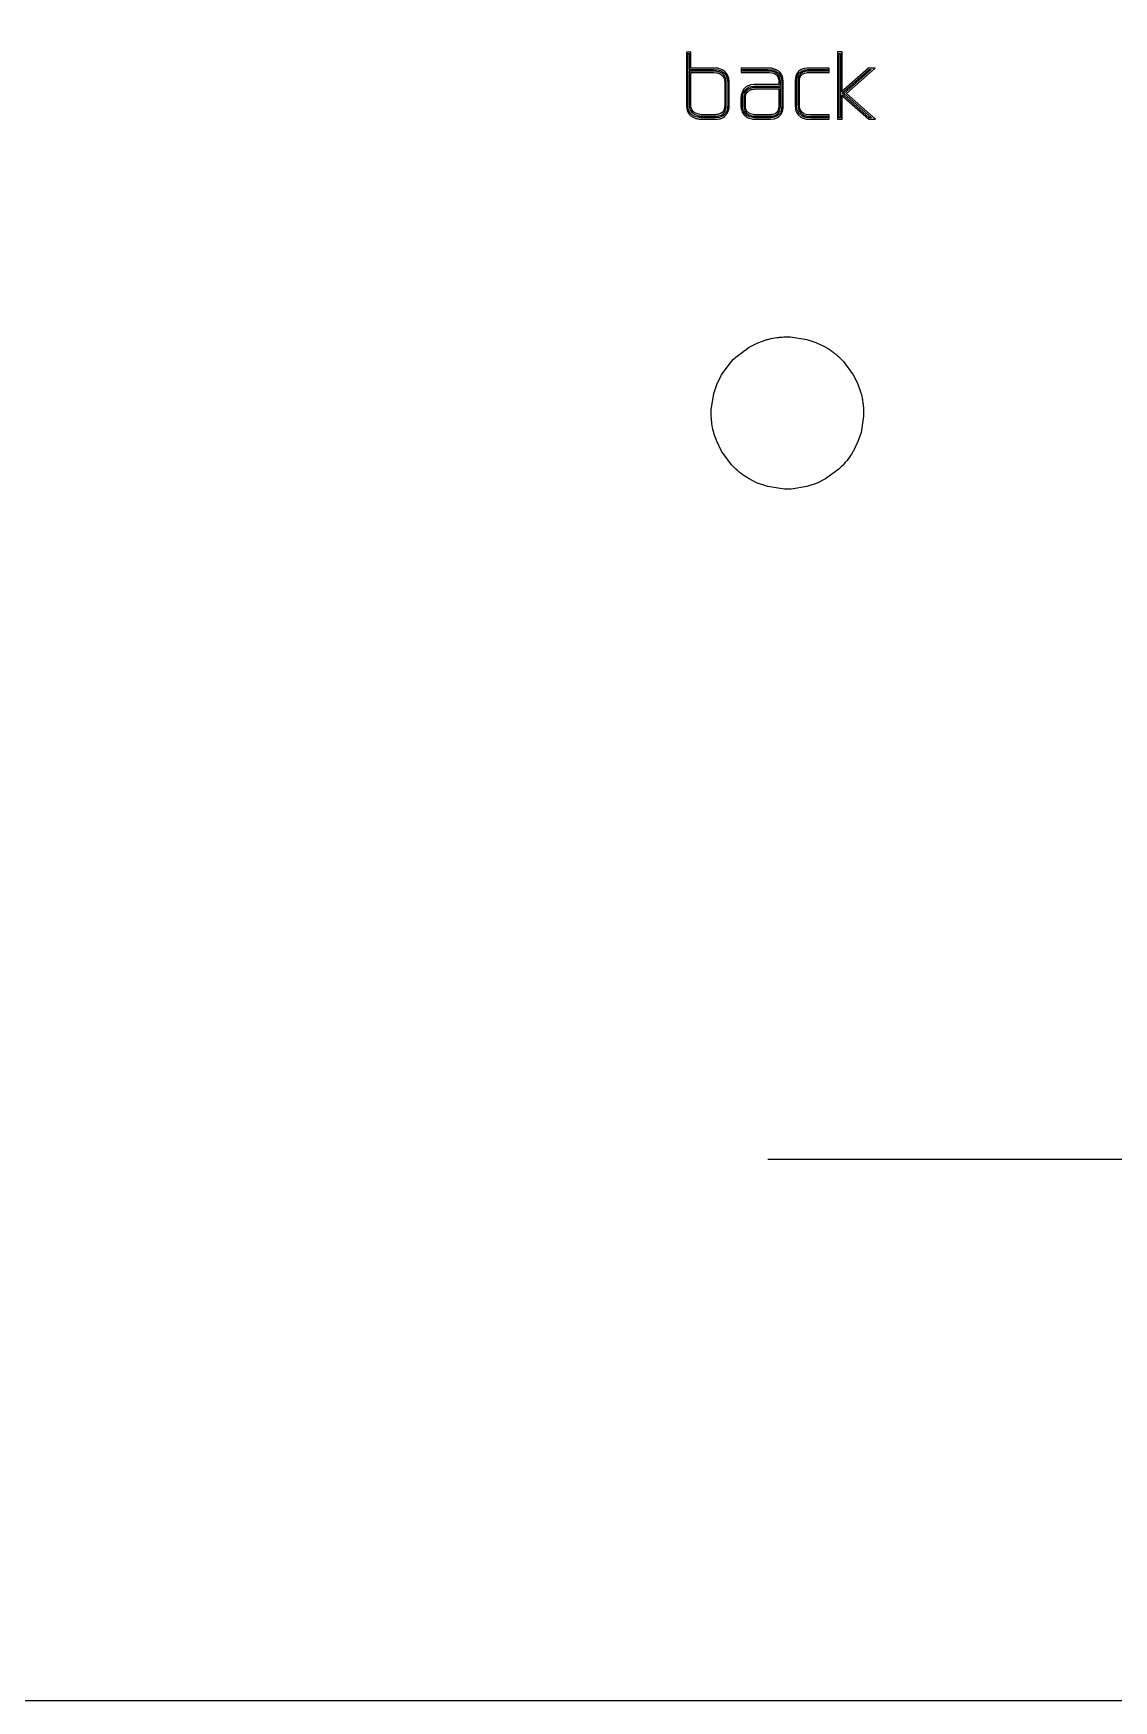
# Model space of a CAD drawing. Extents: x 0 to 273, y -3 to 140.
# Drawn here: x 46.3 to 92.3, y -0.2 to 70.7 of the extents above; entities that cross this region are included whole.
import ezdxf

# ---------------------------------------------------------------- set-up
doc = ezdxf.new("R2010")
doc.units = 0
doc.layers.get('0').update_dxf_attribs({"linetype": 'CONTINUOUS'})
doc.layers.add('DXF_PI4_CASE_TOP_MODEL_LAY', color=7, linetype='CONTINUOUS')

msp = doc.modelspace()

# ---------------------------------------------------------------- linework, layer by layer
at = {"color": 18}
for points in [[(75.765, 69.09, 0), (75.747, 69.106, 0), (75.64, 69.181, 0), (75.504, 69.231, 0), (75.485, 69.236, 0), (75.449, 69.242, 0), (75.411, 69.247, 0), (75.372, 69.251, 0), (75.351, 69.252, 0), (75.341, 69.253, 0), (75.31, 69.254, 0), (75.276, 69.254, 0)], [(75.276, 69.189, 0), (75.466, 69.174, 0), (75.495, 69.168, 0), (75.539, 69.155, 0), (75.572, 69.143, 0), (75.607, 69.126, 0), (75.701, 69.06, 0), (75.704, 69.058, 0), (75.72, 69.043, 0)], [(75.597, 69.051, 0), (75.566, 69.069, 0), (75.518, 69.091, 0), (75.432, 69.113, 0), (75.417, 69.115, 0), (75.394, 69.117, 0), (75.37, 69.12, 0), (75.345, 69.121, 0), (75.332, 69.122, 0), (75.306, 69.122, 0), (75.283, 69.122, 0)], [(75.283, 69.057, 0), (75.404, 69.051, 0), (75.427, 69.048, 0), (75.45, 69.044, 0), (75.47, 69.039, 0), (75.493, 69.031, 0), (75.507, 69.026, 0), (75.518, 69.021, 0), (75.534, 69.012, 0), (75.544, 69.007, 0), (75.551, 69.003, 0), (75.561, 68.997, 0)], [(75.561, 68.997, 0), (75.589, 68.978, 0), (75.674, 68.899, 0), (75.683, 68.888, 0), (75.709, 68.845, 0), (75.722, 68.815, 0), (75.729, 68.797, 0), (75.734, 68.778, 0), (75.741, 68.75, 0), (75.745, 68.72, 0), (75.749, 68.688, 0), (75.75, 68.671, 0), (75.751, 68.662, 0), (75.752, 68.637, 0), (75.752, 68.608, 0)], [(75.817, 68.608, 0), (75.816, 68.649, 0), (75.796, 68.791, 0), (75.791, 68.807, 0), (75.768, 68.865, 0), (75.75, 68.899, 0), (75.729, 68.93, 0), (75.681, 68.986, 0), (75.624, 69.032, 0), (75.62, 69.035, 0), (75.597, 69.051, 0)], [(75.72, 69.043, 0), (75.736, 69.028, 0), (75.807, 68.934, 0), (75.856, 68.811, 0), (75.859, 68.797, 0), (75.865, 68.765, 0), (75.87, 68.733, 0), (75.874, 68.698, 0), (75.875, 68.681, 0), (75.875, 68.672, 0), (75.876, 68.645, 0), (75.877, 68.616, 0)], [(75.941, 68.616, 0), (75.941, 68.657, 0), (75.923, 68.806, 0), (75.919, 68.822, 0), (75.9, 68.886, 0), (75.885, 68.923, 0), (75.876, 68.94, 0), (75.862, 68.967, 0), (75.829, 69.018, 0), (75.786, 69.069, 0), (75.782, 69.073, 0), (75.765, 69.09, 0)], [(78.074, 69.099, 0), (78.056, 69.115, 0), (77.949, 69.183, 0), (77.786, 69.235, 0), (77.777, 69.237, 0), (77.74, 69.243, 0), (77.702, 69.248, 0), (77.663, 69.251, 0), (77.643, 69.253, 0), (77.633, 69.253, 0), (77.604, 69.254, 0), (77.571, 69.254, 0)], [(77.571, 69.189, 0), (77.759, 69.174, 0), (77.776, 69.171, 0), (77.837, 69.156, 0), (77.873, 69.144, 0), (77.89, 69.137, 0), (77.922, 69.123, 0), (78.012, 69.067, 0), (78.015, 69.065, 0), (78.03, 69.051, 0)], [(77.99, 69.004, 0), (77.972, 69.02, 0), (77.896, 69.07, 0), (77.838, 69.095, 0), (77.778, 69.112, 0), (77.746, 69.118, 0), (77.726, 69.121, 0), (77.691, 69.124, 0), (77.67, 69.125, 0), (77.655, 69.126, 0), (77.633, 69.126, 0)], [(77.633, 69.061, 0), (77.758, 69.049, 0), (77.766, 69.048, 0), (77.81, 69.035, 0), (77.835, 69.026, 0), (77.867, 69.012, 0), (77.881, 69.004, 0), (77.894, 68.996, 0), (77.915, 68.982, 0), (77.926, 68.973, 0), (77.934, 68.967, 0), (77.945, 68.957, 0)], [(77.945, 68.957, 0), (77.959, 68.943, 0), (78.003, 68.882, 0), (78.041, 68.786, 0), (78.042, 68.781, 0), (78.047, 68.758, 0), (78.051, 68.735, 0), (78.053, 68.712, 0), (78.054, 68.699, 0), (78.056, 68.675, 0), (78.056, 68.655, 0)], [(78.121, 68.655, 0), (78.12, 68.684, 0), (78.104, 68.799, 0), (78.063, 68.908, 0), (78.06, 68.914, 0), (78.051, 68.929, 0), (78.038, 68.948, 0), (78.024, 68.967, 0), (78.017, 68.975, 0), (78.013, 68.98, 0), (78.002, 68.992, 0), (77.99, 69.004, 0)], [(78.03, 69.051, 0), (78.044, 69.037, 0), (78.109, 68.95, 0), (78.158, 68.819, 0), (78.16, 68.809, 0), (78.166, 68.778, 0), (78.171, 68.746, 0), (78.174, 68.712, 0), (78.175, 68.695, 0), (78.175, 68.686, 0), (78.176, 68.66, 0), (78.176, 68.632, 0)], [(78.241, 68.631, 0), (78.241, 68.671, 0), (78.225, 68.818, 0), (78.222, 68.83, 0), (78.203, 68.898, 0), (78.189, 68.934, 0), (78.181, 68.952, 0), (78.166, 68.981, 0), (78.117, 69.054, 0), (78.094, 69.08, 0), (78.091, 69.083, 0), (78.074, 69.099, 0)], [(78.887, 69.101, 0), (78.872, 69.085, 0), (78.807, 68.987, 0), (78.774, 68.903, 0), (78.757, 68.838, 0), (78.741, 68.72, 0), (78.739, 68.672, 0), (78.739, 68.666, 0), (78.739, 68.643, 0)], [(78.804, 68.643, 0), (78.804, 68.68, 0), (78.821, 68.828, 0), (78.865, 68.959, 0), (78.921, 69.042, 0), (78.934, 69.056, 0)], [(78.903, 68.907, 0), (78.88, 68.841, 0), (78.872, 68.802, 0), (78.867, 68.765, 0), (78.865, 68.74, 0), (78.864, 68.726, 0), (78.863, 68.703, 0), (78.863, 68.678, 0), (78.863, 68.663, 0)], [(79.335, 69.254, 0), (79.259, 69.252, 0), (79.156, 69.238, 0), (79.143, 69.235, 0), (79.08, 69.218, 0), (79.045, 69.205, 0), (78.999, 69.184, 0), (78.979, 69.173, 0), (78.96, 69.161, 0), (78.903, 69.116, 0), (78.887, 69.101, 0)], [(79.053, 69.063, 0), (78.986, 69.014, 0), (78.939, 68.965, 0), (78.907, 68.916, 0), (78.903, 68.907, 0)], [(78.928, 68.663, 0), (78.932, 68.761, 0), (78.936, 68.791, 0), (78.944, 68.827, 0), (78.949, 68.847, 0), (78.958, 68.871, 0), (78.962, 68.879, 0)], [(78.934, 69.056, 0), (78.947, 69.069, 0), (79.028, 69.126, 0), (79.154, 69.171, 0), (79.165, 69.174, 0), (79.194, 69.179, 0), (79.225, 69.183, 0), (79.258, 69.186, 0), (79.275, 69.188, 0), (79.283, 69.188, 0), (79.308, 69.189, 0), (79.313, 69.189, 0), (79.335, 69.189, 0)], [(78.962, 68.879, 0), (78.99, 68.925, 0), (79.026, 68.963, 0), (79.078, 69.002, 0), (79.088, 69.008, 0)], [(79.354, 69.126, 0), (79.226, 69.119, 0), (79.205, 69.117, 0), (79.176, 69.111, 0), (79.153, 69.106, 0), (79.124, 69.097, 0), (79.112, 69.092, 0), (79.096, 69.086, 0), (79.064, 69.069, 0), (79.053, 69.063, 0)], [(79.088, 69.008, 0), (79.147, 69.036, 0), (79.211, 69.052, 0), (79.231, 69.055, 0), (79.273, 69.059, 0), (79.296, 69.06, 0), (79.308, 69.061, 0), (79.333, 69.061, 0), (79.354, 69.061, 0)], [(76.597, 68.392, 0), (76.582, 68.376, 0), (76.513, 68.279, 0), (76.458, 68.136, 0), (76.451, 68.098, 0), (76.447, 68.074, 0), (76.442, 68.032, 0), (76.44, 68.006, 0), (76.439, 67.989, 0), (76.439, 67.963, 0)], [(76.504, 67.963, 0), (76.504, 67.987, 0), (76.522, 68.122, 0), (76.57, 68.248, 0), (76.61, 68.308, 0), (76.644, 68.346, 0)], [(76.661, 68.275, 0), (76.652, 68.263, 0), (76.608, 68.192, 0), (76.575, 68.09, 0), (76.57, 68.063, 0), (76.568, 68.045, 0), (76.565, 68.016, 0), (76.564, 67.998, 0), (76.563, 67.985, 0), (76.563, 67.967, 0)], [(77.023, 68.551, 0), (76.989, 68.55, 0), (76.852, 68.532, 0), (76.787, 68.512, 0), (76.71, 68.477, 0), (76.689, 68.464, 0), (76.664, 68.448, 0), (76.613, 68.407, 0), (76.597, 68.392, 0)], [(76.628, 67.967, 0), (76.639, 68.079, 0), (76.667, 68.165, 0), (76.703, 68.223, 0), (76.711, 68.233, 0)], [(76.644, 68.346, 0), (76.657, 68.359, 0), (76.741, 68.42, 0), (76.802, 68.448, 0), (76.866, 68.468, 0), (76.995, 68.485, 0), (76.999, 68.486, 0), (77.023, 68.486, 0)], [(76.94, 68.419, 0), (76.826, 68.389, 0), (76.784, 68.37, 0), (76.734, 68.341, 0), (76.704, 68.318, 0), (76.661, 68.275, 0)], [(76.711, 68.233, 0), (76.734, 68.257, 0), (76.771, 68.288, 0), (76.808, 68.31, 0), (76.848, 68.328, 0), (76.871, 68.336, 0), (76.89, 68.342, 0), (76.909, 68.347, 0), (76.935, 68.352, 0), (76.951, 68.355, 0)], [(77.016, 68.427, 0), (76.989, 68.426, 0), (76.963, 68.422, 0), (76.944, 68.419, 0), (76.94, 68.419, 0)], [(76.951, 68.355, 0), (76.974, 68.358, 0), (76.996, 68.361, 0), (77.013, 68.362, 0), (77.016, 68.362, 0)], [(80.817, 68.329, 0), (80.78, 68.292, 0), (80.76, 68.263, 0), (80.745, 68.236, 0), (80.743, 68.231, 0)], [(80.743, 68.106, 0), (80.746, 68.095, 0), (80.747, 68.083, 0), (80.751, 68.074, 0), (80.752, 68.073, 0)], [(80.799, 68.117, 0), (80.781, 68.143, 0), (80.776, 68.157, 0), (80.778, 68.176, 0), (80.779, 68.18, 0)], [(80.779, 68.18, 0), (80.788, 68.201, 0), (80.812, 68.235, 0), (80.859, 68.28, 0)], [(74.116, 67.699, 0), (74.116, 67.661, 0), (74.134, 67.513, 0), (74.18, 67.377, 0), (74.183, 67.37, 0), (74.208, 67.327, 0), (74.224, 67.304, 0), (74.233, 67.292, 0), (74.237, 67.287, 0), (74.25, 67.271, 0), (74.265, 67.255, 0)], [(74.311, 67.301, 0), (74.298, 67.315, 0), (74.241, 67.399, 0), (74.198, 67.523, 0), (74.196, 67.533, 0), (74.191, 67.562, 0), (74.187, 67.592, 0), (74.184, 67.624, 0), (74.183, 67.64, 0), (74.182, 67.648, 0), (74.181, 67.672, 0), (74.181, 67.677, 0), (74.181, 67.699, 0)], [(74.241, 67.706, 0), (74.243, 67.648, 0), (74.256, 67.56, 0), (74.27, 67.509, 0), (74.298, 67.446, 0), (74.355, 67.366, 0), (74.357, 67.363, 0), (74.368, 67.353, 0)], [(74.413, 67.4, 0), (74.402, 67.41, 0), (74.354, 67.477, 0), (74.32, 67.572, 0), (74.318, 67.579, 0), (74.31, 67.625, 0), (74.308, 67.649, 0), (74.307, 67.661, 0), (74.306, 67.686, 0), (74.306, 67.706, 0)], [(74.758, 67.269, 0), (74.601, 67.298, 0), (74.501, 67.337, 0), (74.492, 67.342, 0), (74.464, 67.359, 0), (74.447, 67.371, 0), (74.439, 67.377, 0), (74.424, 67.389, 0), (74.413, 67.4, 0)], [(75.752, 67.734, 0), (75.742, 67.577, 0), (75.738, 67.557, 0), (75.729, 67.514, 0), (75.72, 67.486, 0), (75.704, 67.447, 0), (75.699, 67.435, 0), (75.691, 67.421, 0), (75.677, 67.399, 0), (75.661, 67.38, 0), (75.651, 67.369, 0)], [(75.697, 67.323, 0), (75.71, 67.336, 0), (75.764, 67.421, 0), (75.803, 67.55, 0), (75.805, 67.561, 0), (75.809, 67.591, 0), (75.813, 67.623, 0), (75.815, 67.656, 0), (75.816, 67.673, 0), (75.816, 67.681, 0), (75.817, 67.706, 0), (75.817, 67.711, 0), (75.817, 67.734, 0)], [(75.877, 67.714, 0), (75.866, 67.53, 0), (75.858, 67.492, 0), (75.851, 67.464, 0), (75.841, 67.434, 0), (75.83, 67.409, 0), (75.814, 67.38, 0), (75.805, 67.364, 0), (75.787, 67.338, 0), (75.766, 67.312, 0), (75.753, 67.297, 0)], [(75.801, 67.253, 0), (75.816, 67.27, 0), (75.884, 67.375, 0), (75.922, 67.486, 0), (75.927, 67.513, 0), (75.932, 67.547, 0), (75.936, 67.582, 0), (75.939, 67.62, 0), (75.94, 67.64, 0), (75.94, 67.65, 0), (75.941, 67.68, 0), (75.941, 67.687, 0), (75.941, 67.714, 0)], [(76.439, 67.648, 0), (76.439, 67.618, 0), (76.454, 67.501, 0), (76.47, 67.443, 0), (76.497, 67.376, 0), (76.551, 67.288, 0), (76.554, 67.285, 0), (76.566, 67.27, 0)], [(76.615, 67.313, 0), (76.601, 67.33, 0), (76.555, 67.404, 0), (76.533, 67.457, 0), (76.518, 67.513, 0), (76.504, 67.623, 0), (76.504, 67.627, 0), (76.504, 67.648, 0)], [(76.563, 67.656, 0), (76.574, 67.536, 0), (76.585, 67.492, 0), (76.605, 67.438, 0), (76.613, 67.422, 0), (76.62, 67.409, 0), (76.633, 67.387, 0), (76.642, 67.375, 0), (76.648, 67.367, 0), (76.657, 67.355, 0)], [(76.707, 67.398, 0), (76.687, 67.424, 0), (76.664, 67.465, 0), (76.649, 67.506, 0), (76.638, 67.546, 0), (76.634, 67.572, 0), (76.632, 67.587, 0), (76.63, 67.613, 0), (76.629, 67.628, 0), (76.628, 67.639, 0), (76.628, 67.656, 0)], [(76.967, 67.272, 0), (76.847, 67.303, 0), (76.813, 67.318, 0), (76.767, 67.345, 0), (76.756, 67.352, 0), (76.746, 67.36, 0), (76.73, 67.374, 0), (76.721, 67.383, 0), (76.715, 67.389, 0), (76.707, 67.398, 0)], [(78.052, 67.648, 0), (78.041, 67.533, 0), (78.039, 67.525, 0), (78.028, 67.485, 0), (78.02, 67.463, 0), (78.006, 67.433, 0), (77.999, 67.421, 0), (77.99, 67.406, 0), (77.965, 67.373, 0), (77.956, 67.364, 0)], [(78.003, 67.318, 0), (78.018, 67.335, 0), (78.064, 67.404, 0), (78.087, 67.457, 0), (78.103, 67.513, 0), (78.116, 67.623, 0), (78.116, 67.627, 0), (78.117, 67.648, 0)], [(78.176, 67.679, 0), (78.166, 67.514, 0), (78.16, 67.481, 0), (78.153, 67.453, 0), (78.144, 67.426, 0), (78.135, 67.404, 0), (78.12, 67.375, 0), (78.111, 67.361, 0), (78.095, 67.336, 0), (78.076, 67.312, 0), (78.064, 67.297, 0)], [(78.113, 67.254, 0), (78.131, 67.276, 0), (78.19, 67.371, 0), (78.224, 67.474, 0), (78.228, 67.497, 0), (78.233, 67.528, 0), (78.236, 67.56, 0), (78.239, 67.595, 0), (78.24, 67.613, 0), (78.24, 67.622, 0), (78.241, 67.649, 0), (78.241, 67.655, 0), (78.241, 67.679, 0)], [(78.739, 67.687, 0), (78.739, 67.647, 0), (78.778, 67.429, 0), (78.811, 67.354, 0), (78.87, 67.267, 0), (79.008, 67.153, 0), (79.014, 67.15, 0), (79.02, 67.146, 0), (79.044, 67.133, 0)], [(79.074, 67.191, 0), (79.046, 67.206, 0), (78.914, 67.313, 0), (78.839, 67.443, 0), (78.833, 67.462, 0), (78.823, 67.5, 0), (78.815, 67.54, 0), (78.809, 67.582, 0), (78.807, 67.605, 0), (78.806, 67.616, 0), (78.804, 67.649, 0), (78.804, 67.657, 0), (78.804, 67.687, 0)], [(78.863, 67.703, 0), (78.863, 67.675, 0), (78.885, 67.524, 0), (78.903, 67.472, 0), (78.937, 67.407, 0), (79.008, 67.321, 0), (79.011, 67.318, 0), (79.026, 67.305, 0)], [(79.068, 67.354, 0), (79.05, 67.371, 0), (78.989, 67.444, 0), (78.948, 67.536, 0), (78.944, 67.551, 0), (78.934, 67.603, 0), (78.931, 67.632, 0), (78.93, 67.647, 0), (78.929, 67.655, 0), (78.928, 67.677, 0), (78.928, 67.703, 0)], [(74.265, 67.255, 0), (74.281, 67.24, 0), (74.378, 67.171, 0), (74.525, 67.112, 0), (74.534, 67.11, 0), (74.568, 67.102, 0), (74.603, 67.095, 0), (74.639, 67.089, 0), (74.658, 67.086, 0), (74.668, 67.085, 0), (74.695, 67.082, 0), (74.701, 67.081, 0), (74.725, 67.079, 0)], [(74.73, 67.144, 0), (74.655, 67.152, 0), (74.539, 67.176, 0), (74.418, 67.223, 0), (74.408, 67.228, 0), (74.373, 67.25, 0), (74.352, 67.265, 0), (74.343, 67.273, 0), (74.325, 67.288, 0), (74.311, 67.301, 0)], [(74.368, 67.353, 0), (74.381, 67.341, 0), (74.462, 67.284, 0), (74.585, 67.234, 0), (74.593, 67.232, 0), (74.621, 67.225, 0), (74.65, 67.219, 0), (74.68, 67.213, 0), (74.696, 67.211, 0), (74.703, 67.21, 0), (74.726, 67.206, 0), (74.731, 67.206, 0), (74.751, 67.204, 0)], [(74.725, 67.079, 0), (74.754, 67.077, 0), (74.779, 67.076, 0), (74.79, 67.075, 0), (74.801, 67.075, 0), (74.805, 67.075, 0)], [(74.805, 67.141, 0), (74.778, 67.141, 0), (74.757, 67.141, 0), (74.747, 67.142, 0), (74.736, 67.143, 0), (74.732, 67.144, 0)], [(74.755, 67.204, 0), (74.779, 67.203, 0), (74.806, 67.201, 0), (74.818, 67.2, 0), (74.832, 67.2, 0), (74.836, 67.2, 0)], [(74.836, 67.265, 0), (74.813, 67.266, 0), (74.787, 67.268, 0), (74.775, 67.268, 0), (74.763, 67.269, 0), (74.758, 67.269, 0)], [(75.579, 67.174, 0), (75.507, 67.156, 0), (75.414, 67.145, 0), (75.402, 67.144, 0), (75.357, 67.142, 0), (75.333, 67.141, 0), (75.321, 67.141, 0), (75.296, 67.141, 0), (75.276, 67.141, 0)], [(75.276, 67.075, 0), (75.417, 67.08, 0), (75.457, 67.083, 0), (75.516, 67.092, 0), (75.548, 67.098, 0), (75.587, 67.108, 0), (75.599, 67.112, 0)], [(75.651, 67.369, 0), (75.64, 67.358, 0), (75.573, 67.314, 0), (75.461, 67.279, 0), (75.442, 67.276, 0), (75.413, 67.272, 0), (75.39, 67.27, 0), (75.35, 67.267, 0), (75.324, 67.266, 0), (75.307, 67.265, 0), (75.28, 67.265, 0)], [(75.28, 67.2, 0), (75.354, 67.202, 0), (75.469, 67.215, 0), (75.599, 67.255, 0), (75.638, 67.276, 0), (75.697, 67.323, 0)], [(75.753, 67.296, 0), (75.695, 67.239, 0), (75.646, 67.204, 0), (75.589, 67.178, 0), (75.579, 67.174, 0)], [(75.599, 67.112, 0), (75.677, 67.147, 0), (75.739, 67.191, 0), (75.792, 67.243, 0), (75.801, 67.253, 0)], [(76.566, 67.27, 0), (76.579, 67.256, 0), (76.659, 67.186, 0), (76.717, 67.151, 0), (76.779, 67.123, 0), (76.901, 67.088, 0), (76.906, 67.087, 0), (76.929, 67.083, 0)], [(76.939, 67.148, 0), (76.883, 67.159, 0), (76.801, 67.184, 0), (76.754, 67.205, 0), (76.696, 67.24, 0), (76.681, 67.251, 0), (76.667, 67.262, 0), (76.646, 67.28, 0), (76.634, 67.292, 0), (76.626, 67.3, 0), (76.615, 67.313, 0)], [(76.657, 67.355, 0), (76.671, 67.34, 0), (76.731, 67.29, 0), (76.778, 67.263, 0), (76.827, 67.242, 0), (76.932, 67.212, 0), (76.936, 67.212, 0), (76.956, 67.208, 0)], [(76.93, 67.083, 0), (76.965, 67.08, 0), (76.984, 67.078, 0), (77.001, 67.077, 0), (77.015, 67.076, 0), (77.03, 67.076, 0), (77.035, 67.075, 0)], [(77.035, 67.141, 0), (77.007, 67.142, 0), (76.99, 67.143, 0), (76.973, 67.144, 0), (76.96, 67.146, 0), (76.944, 67.147, 0), (76.939, 67.148, 0)], [(76.956, 67.208, 0), (76.976, 67.204, 0), (77.001, 67.201, 0), (77.012, 67.2, 0), (77.023, 67.2, 0), (77.027, 67.2, 0)], [(77.027, 67.265, 0), (77.008, 67.266, 0), (76.986, 67.269, 0), (76.971, 67.271, 0), (76.968, 67.272, 0)], [(78.064, 67.296, 0), (78.049, 67.281, 0), (77.958, 67.207, 0), (77.85, 67.161, 0), (77.805, 67.151, 0), (77.782, 67.148, 0), (77.742, 67.143, 0), (77.717, 67.142, 0), (77.699, 67.141, 0), (77.672, 67.141, 0)], [(77.672, 67.075, 0), (77.701, 67.076, 0), (77.863, 67.098, 0), (77.994, 67.154, 0), (78.044, 67.189, 0), (78.096, 67.236, 0), (78.112, 67.253, 0)], [(77.956, 67.364, 0), (77.946, 67.354, 0), (77.888, 67.312, 0), (77.799, 67.278, 0), (77.77, 67.272, 0), (77.753, 67.27, 0), (77.725, 67.267, 0), (77.695, 67.265, 0), (77.676, 67.265, 0)], [(77.676, 67.2, 0), (77.73, 67.202, 0), (77.811, 67.214, 0), (77.919, 67.255, 0), (77.991, 67.307, 0), (78.003, 67.318, 0)], [(78.064, 67.297, 0), (78.063, 67.297, 0), (78.064, 67.297, 0), (78.064, 67.296, 0)], [(79.026, 67.304, 0), (79.064, 67.276, 0), (79.126, 67.241, 0), (79.211, 67.215, 0), (79.237, 67.21, 0), (79.294, 67.203, 0), (79.326, 67.201, 0), (79.343, 67.201, 0), (79.351, 67.2, 0), (79.376, 67.2, 0), (79.405, 67.2, 0)], [(79.045, 67.133, 0), (79.133, 67.1, 0), (79.218, 67.084, 0), (79.242, 67.082, 0), (79.295, 67.078, 0), (79.324, 67.077, 0), (79.34, 67.076, 0), (79.371, 67.076, 0), (79.376, 67.076, 0), (79.397, 67.075, 0)], [(79.405, 67.265, 0), (79.216, 67.278, 0), (79.159, 67.296, 0), (79.134, 67.308, 0), (79.122, 67.315, 0), (79.101, 67.329, 0), (79.089, 67.338, 0), (79.081, 67.344, 0), (79.068, 67.354, 0)], [(79.397, 67.141, 0), (79.222, 67.149, 0), (79.201, 67.152, 0), (79.153, 67.162, 0), (79.136, 67.167, 0), (79.124, 67.171, 0), (79.105, 67.178, 0), (79.085, 67.186, 0), (79.074, 67.191, 0)], [(76.123, 56.868, 0), (76.216, 56.957, 0), (76.787, 57.379, 0), (77.151, 57.561, 0), (77.557, 57.702, 0), (77.584, 57.709, 0), (77.717, 57.741, 0), (77.798, 57.758, 0), (77.88, 57.773, 0), (77.961, 57.785, 0), (78.044, 57.796, 0), (78.085, 57.8, 0), (78.126, 57.804, 0), (78.168, 57.808, 0), (78.188, 57.809, 0), (78.26, 57.814, 0), (78.286, 57.815, 0), (78.312, 57.816, 0), (78.325, 57.816, 0), (78.415, 57.817, 0)], [(78.415, 57.817, 0), (78.543, 57.815, 0), (79.245, 57.709, 0), (79.631, 57.58, 0), (80.018, 57.393, 0), (80.042, 57.379, 0), (80.159, 57.307, 0), (80.228, 57.262, 0), (80.263, 57.239, 0), (80.296, 57.215, 0), (80.363, 57.166, 0), (80.396, 57.141, 0), (80.429, 57.115, 0), (80.461, 57.089, 0), (80.493, 57.063, 0), (80.525, 57.036, 0), (80.541, 57.022, 0), (80.548, 57.016, 0), (80.595, 56.975, 0), (80.613, 56.957, 0), (80.632, 56.94, 0), (80.642, 56.931, 0), (80.706, 56.868, 0)], [(75.174, 54.576, 0), (75.176, 54.705, 0), (75.282, 55.407, 0), (75.411, 55.793, 0), (75.612, 56.204, 0), (76.017, 56.756, 0), (76.034, 56.775, 0), (76.123, 56.868, 0)], [(80.706, 56.868, 0), (80.795, 56.775, 0), (81.217, 56.204, 0), (81.399, 55.84, 0), (81.54, 55.434, 0), (81.547, 55.407, 0), (81.579, 55.274, 0), (81.596, 55.193, 0), (81.604, 55.152, 0), (81.611, 55.112, 0), (81.624, 55.03, 0), (81.629, 54.989, 0), (81.634, 54.947, 0), (81.639, 54.906, 0), (81.643, 54.865, 0), (81.646, 54.823, 0), (81.647, 54.803, 0), (81.652, 54.731, 0), (81.653, 54.705, 0), (81.654, 54.679, 0), (81.654, 54.666, 0), (81.655, 54.576, 0)], [(76.123, 52.285, 0), (76.034, 52.377, 0), (75.612, 52.949, 0), (75.392, 53.407, 0), (75.289, 53.719, 0), (75.282, 53.746, 0), (75.25, 53.879, 0), (75.233, 53.96, 0), (75.218, 54.041, 0), (75.206, 54.123, 0), (75.2, 54.164, 0), (75.195, 54.205, 0), (75.191, 54.246, 0), (75.187, 54.288, 0), (75.183, 54.329, 0), (75.182, 54.35, 0), (75.178, 54.422, 0), (75.176, 54.448, 0), (75.176, 54.473, 0), (75.175, 54.486, 0), (75.174, 54.576, 0)], [(81.655, 54.576, 0), (81.653, 54.448, 0), (81.547, 53.746, 0), (81.418, 53.36, 0), (81.231, 52.973, 0), (81.217, 52.949, 0), (81.146, 52.831, 0), (81.1, 52.762, 0), (81.053, 52.695, 0), (81.004, 52.628, 0), (80.954, 52.562, 0), (80.901, 52.498, 0), (80.874, 52.466, 0), (80.813, 52.396, 0), (80.795, 52.377, 0), (80.706, 52.285, 0)], [(78.415, 51.335, 0), (78.286, 51.338, 0), (77.584, 51.444, 0), (77.105, 51.612, 0), (76.811, 51.76, 0), (76.787, 51.774, 0), (76.67, 51.845, 0), (76.601, 51.891, 0), (76.533, 51.938, 0), (76.466, 51.987, 0), (76.433, 52.012, 0), (76.401, 52.037, 0), (76.368, 52.063, 0), (76.336, 52.09, 0), (76.304, 52.117, 0), (76.289, 52.13, 0), (76.235, 52.178, 0), (76.216, 52.196, 0), (76.197, 52.213, 0), (76.188, 52.222, 0), (76.123, 52.285, 0)], [(80.706, 52.285, 0), (80.613, 52.196, 0), (80.042, 51.774, 0), (79.678, 51.592, 0), (79.245, 51.444, 0), (78.569, 51.339, 0), (78.543, 51.338, 0), (78.518, 51.337, 0), (78.415, 51.335, 0)]]:
    msp.add_polyline3d(points, dxfattribs=at)
at = {"layer": 'DXF_PI4_CASE_TOP_MODEL_LAY', "color": 1}
for p, q in [((74.116, 69.935), (74.116, 67.699)), ((74.306, 69.935), (74.116, 69.935)), ((74.181, 69.869), (74.241, 69.869)), ((74.181, 67.699), (74.181, 69.869)), ((74.241, 69.869), (74.241, 69.189)), ((74.306, 69.254), (74.306, 69.935)), ((80.553, 69.938), (80.553, 67.075)), ((80.743, 69.938), (80.553, 69.938)), ((80.618, 69.873), (80.677, 69.873)), ((80.618, 67.141), (80.618, 69.873)), ((80.677, 69.873), (80.677, 67.141)), ((80.743, 68.231), (80.743, 69.938)), ((74.241, 69.189), (75.276, 69.189)), ((74.241, 69.122), (74.241, 67.706)), ((75.283, 69.122), (74.241, 69.122)), ((75.276, 69.254), (74.306, 69.254)), ((74.306, 69.057), (75.283, 69.057)), ((74.306, 67.706), (74.306, 69.057)), ((75.561, 68.997), (75.561, 68.997)), ((75.72, 69.043), (75.72, 69.043)), ((76.443, 69.254), (76.443, 69.061)), ((77.571, 69.254), (76.443, 69.254)), ((76.443, 69.061), (77.633, 69.061)), ((76.508, 69.189), (77.571, 69.189)), ((76.508, 69.126), (76.508, 69.189)), ((77.633, 69.126), (76.508, 69.126)), ((80.187, 69.254), (79.335, 69.254)), ((79.335, 69.189), (80.122, 69.189)), ((80.122, 69.126), (79.354, 69.126)), ((79.354, 69.061), (80.187, 69.061)), ((80.122, 69.189), (80.122, 69.126)), ((80.187, 69.061), (80.187, 69.254)), ((81.863, 69.254), (80.817, 68.329)), ((81.973, 69.189), (80.828, 68.172)), ((80.86, 68.28), (81.888, 69.189)), ((80.926, 68.173), (82.144, 69.254)), ((82.144, 69.254), (81.863, 69.254)), ((81.888, 69.189), (81.973, 69.189)), ((75.752, 68.608), (75.752, 67.734)), ((75.817, 67.734), (75.817, 68.608)), ((75.877, 68.616), (75.877, 67.714)), ((75.941, 67.714), (75.941, 68.616)), ((78.117, 68.427), (77.016, 68.427)), ((77.016, 68.362), (78.052, 68.362)), ((78.056, 68.551), (77.023, 68.551)), ((77.023, 68.486), (78.121, 68.486)), ((78.052, 68.362), (78.052, 67.648)), ((78.056, 68.655), (78.056, 68.551)), ((78.117, 67.648), (78.117, 68.427)), ((78.121, 68.486), (78.121, 68.655)), ((78.176, 68.632), (78.176, 67.679)), ((78.241, 67.679), (78.241, 68.631)), ((78.739, 68.643), (78.739, 67.687)), ((78.804, 67.687), (78.804, 68.643)), ((78.863, 68.663), (78.863, 67.703)), ((78.928, 67.703), (78.928, 68.663)), ((80.743, 67.108), (80.743, 68.106)), ((80.81, 68.107), (80.799, 68.117)), ((80.848, 68.072), (80.81, 68.107)), ((80.828, 68.172), (81.995, 67.141)), ((80.859, 68.28), (80.86, 68.28)), ((82.168, 67.075), (80.926, 68.173)), ((76.439, 67.963), (76.439, 67.648)), ((76.504, 67.648), (76.504, 67.963)), ((76.563, 67.967), (76.563, 67.656)), ((76.628, 67.656), (76.628, 67.967)), ((80.752, 68.073), (80.753, 68.072)), ((80.753, 68.072), (80.753, 68.072)), ((80.753, 68.072), (80.765, 68.06)), ((80.765, 68.06), (80.805, 68.024)), ((80.805, 68.024), (81.875, 67.075)), ((81.9, 67.141), (80.848, 68.072)), ((74.731, 67.144), (74.73, 67.144)), ((74.732, 67.144), (74.731, 67.144)), ((74.751, 67.204), (74.753, 67.204)), ((74.753, 67.204), (74.755, 67.204)), ((75.276, 67.141), (74.805, 67.141)), ((74.805, 67.075), (75.276, 67.075)), ((75.28, 67.265), (74.836, 67.265)), ((74.836, 67.2), (75.28, 67.2)), ((75.753, 67.297), (75.753, 67.296)), ((76.929, 67.083), (76.93, 67.083)), ((76.93, 67.083), (76.93, 67.083)), ((76.968, 67.272), (76.967, 67.272)), ((76.967, 67.272), (76.967, 67.272)), ((77.676, 67.265), (77.027, 67.265)), ((77.027, 67.2), (77.676, 67.2)), ((77.672, 67.141), (77.035, 67.141)), ((77.035, 67.075), (77.672, 67.075)), ((78.112, 67.253), (78.113, 67.254)), ((79.026, 67.305), (79.026, 67.304)), ((79.044, 67.133), (79.045, 67.133)), ((79.045, 67.133), (79.045, 67.133)), ((80.134, 67.141), (79.397, 67.141)), ((79.397, 67.075), (80.199, 67.075)), ((80.199, 67.265), (79.405, 67.265)), ((79.405, 67.2), (80.134, 67.2)), ((80.134, 67.2), (80.134, 67.141)), ((80.199, 67.075), (80.199, 67.265)), ((80.553, 67.075), (80.743, 67.075)), ((80.677, 67.141), (80.618, 67.141)), ((80.743, 67.075), (80.743, 67.108)), ((81.875, 67.075), (82.168, 67.075)), ((81.995, 67.141), (81.9, 67.141)), ((77.58, 22.826), (140.1, 22.826))]:
    msp.add_line(p, q, dxfattribs=at)
at = {"layer": 'DXF_PI4_CASE_TOP_MODEL_LAY', "color": 18}
msp.add_polyline3d([(0.375, -0.207, 0), (272.674, -0.207, 0), (272.674, 136.793, 0), (0.375, 136.793, 0), (0.375, -0.207, 0)], dxfattribs=at)

doc.saveas('drawing.dxf')
